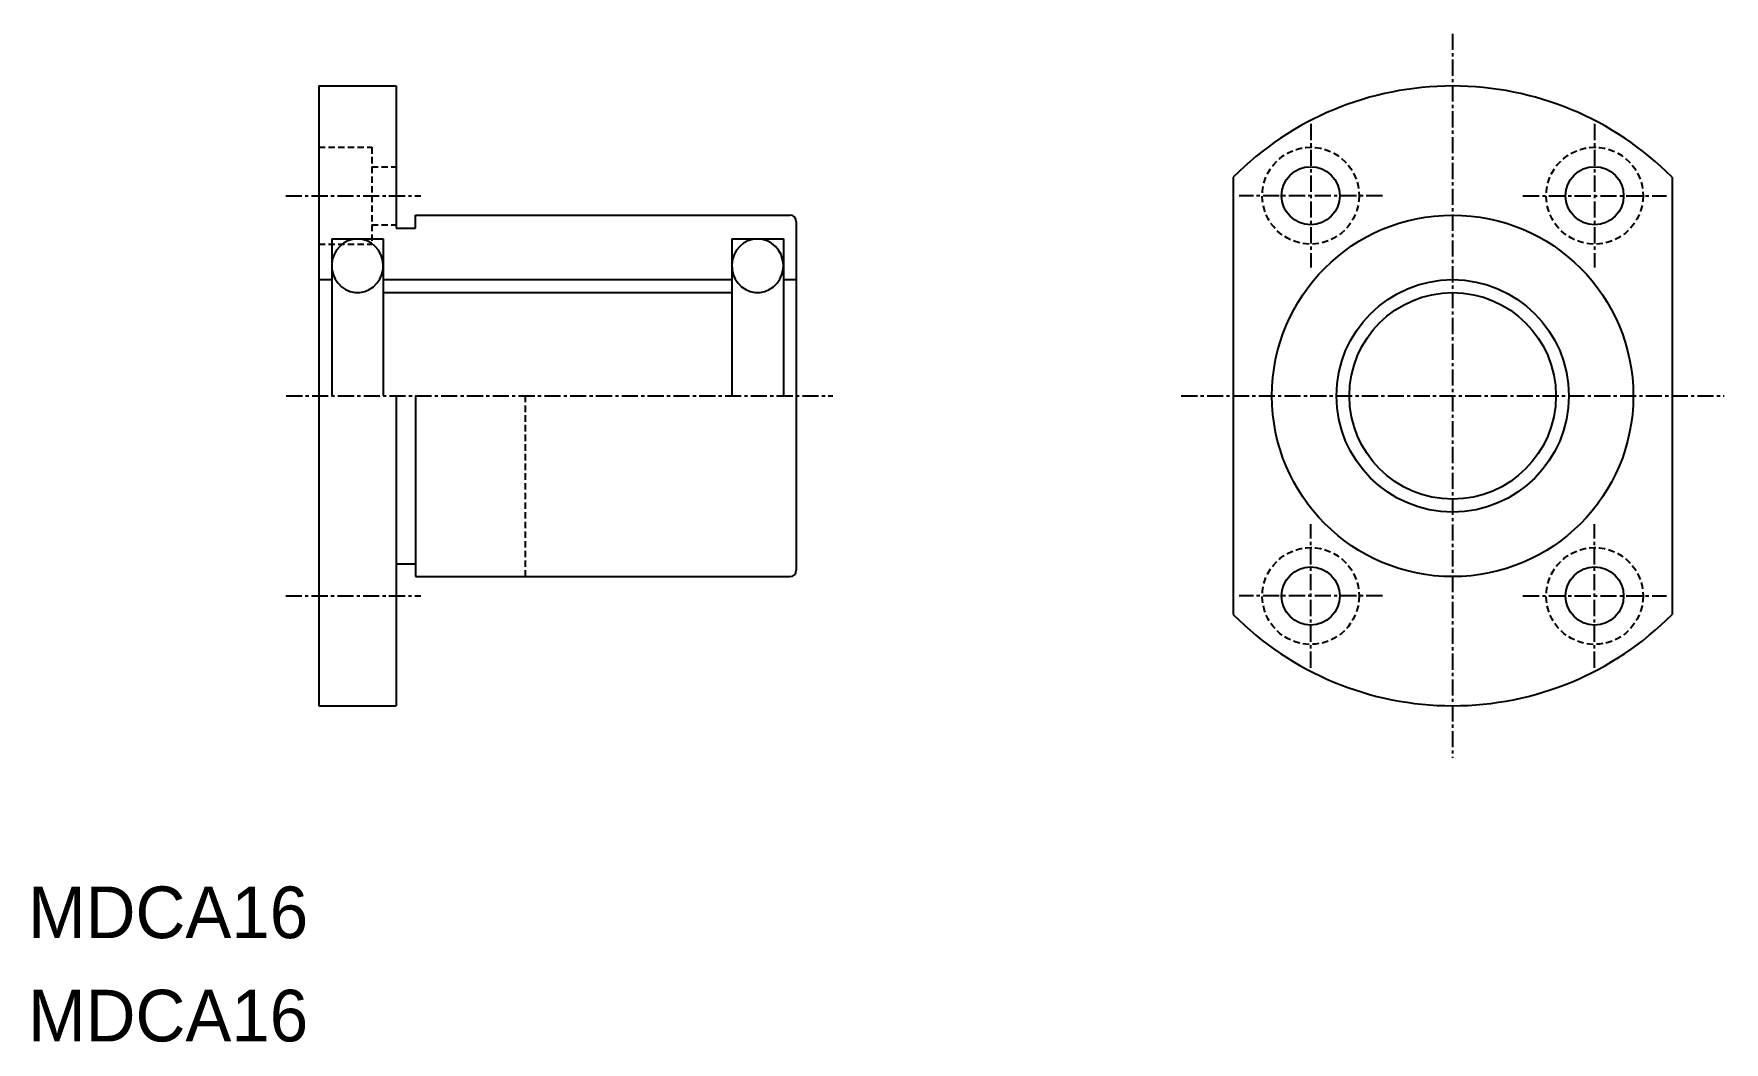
# Model space of a CAD drawing. Extents: x 10 to 141, y 10 to 88.
import ezdxf

# ---------------------------------------------------------------- set-up
doc = ezdxf.new("R2010")
doc.units = 0
doc.linetypes.add('CENTER', pattern=[2, 1.25, -0.25, 0.25, -0.25])
doc.linetypes.add('DASHED', pattern=[0.75, 0.5, -0.25])
doc.layers.get('0').update_dxf_attribs({"linetype": 'CONTINUOUS'})
doc.layers.add('CENTER', color=1, linetype='CENTER')

msp = doc.modelspace()

# ---------------------------------------------------------------- linework, layer by layer
at = {"color": 7, "linetype": 'CONTINUOUS'}
for p, q in [((32.52, 84), (32.52, 36)), ((32.52, 84), (38.52, 84)), ((38.52, 84), (38.52, 73)), ((103.38, 76.94), (103.38, 43.06)), ((137.38, 76.94), (137.38, 43.06)), ((40.02, 74), (69.02, 74)), ((40.02, 73), (40.02, 74)), ((69.52, 73.5), (69.52, 46.5)), ((33.52, 72.15), (33.52, 60)), ((33.52, 72.15), (37.52, 72.15)), ((37.52, 72.15), (37.52, 60)), ((38.52, 73), (40.02, 73)), ((64.52, 72.15), (64.52, 60)), ((64.52, 72.15), (68.52, 72.15)), ((68.52, 72.15), (68.52, 60)), ((32.52, 69), (33.52, 69)), ((33.52, 69.11), (33.52, 69.11)), ((37.52, 69), (64.52, 69)), ((68.52, 69), (69.52, 69)), ((37.52, 68), (64.52, 68)), ((33.52, 66.07), (33.52, 66.07)), ((38.52, 60), (38.52, 36)), ((40.02, 60), (40.02, 46)), ((38.52, 47), (40.02, 47)), ((40.02, 46), (69.02, 46)), ((32.52, 36), (38.52, 36))]:
    msp.add_line(p, q, dxfattribs=at)
at = {"color": 3, "linetype": 'DASHED'}
for p, q in [((32.52, 79.25), (36.62, 79.25)), ((36.62, 79.25), (36.62, 71.75)), ((36.62, 77.75), (38.52, 77.75)), ((36.62, 73.25), (38.52, 73.25)), ((32.52, 71.75), (36.62, 71.75)), ((48.52, 60), (48.52, 46))]:
    msp.add_line(p, q, dxfattribs=at)
at = {"color": 7, "linetype": 'CONTINUOUS', "flags": 128}
for points in [[(35.52, 72.15), (35.14, 72.11), (34.77, 72), (34.44, 71.82), (34.14, 71.58), (33.89, 71.28), (33.7, 70.94), (33.57, 70.56), (33.52, 70.17), (33.54, 69.78), (33.63, 69.4), (33.79, 69.04), (34.01, 68.72), (34.28, 68.44), (34.6, 68.23), (34.95, 68.08), (35.33, 68.01), (35.71, 68.01), (36.08, 68.08), (36.43, 68.23), (36.75, 68.44), (37.03, 68.72), (37.25, 69.04), (37.41, 69.4), (37.5, 69.78), (37.52, 70.17), (37.46, 70.56), (37.34, 70.94), (37.15, 71.28), (36.9, 71.58), (36.6, 71.82), (36.26, 72), (35.9, 72.11)], [(66.52, 72.15), (66.14, 72.11), (65.77, 72), (65.44, 71.82), (65.14, 71.58), (64.89, 71.28), (64.7, 70.94), (64.57, 70.56), (64.52, 70.17), (64.54, 69.78), (64.63, 69.4), (64.79, 69.04), (65.01, 68.72), (65.28, 68.44), (65.6, 68.23), (65.95, 68.08), (66.33, 68.01), (66.71, 68.01), (67.08, 68.08), (67.43, 68.23), (67.75, 68.44), (68.03, 68.72), (68.25, 69.04), (68.41, 69.4), (68.5, 69.78), (68.52, 70.17), (68.46, 70.56), (68.34, 70.94), (68.15, 71.28), (67.9, 71.58), (67.6, 71.82), (67.26, 72), (66.9, 72.11)]]:
    msp.add_lwpolyline(points, close=True, dxfattribs=at)
at = {"color": 3, "linetype": 'DASHED'}
for centre in [(109.38, 75.5), (131.38, 75.5), (109.38, 44.5), (131.38, 44.5)]:
    msp.add_circle(centre, 3.75, dxfattribs=at)
at = {"color": 7, "linetype": 'CONTINUOUS'}
for centre, radius in [((109.38, 75.5), 2.25), ((131.38, 75.5), 2.25), ((120.38, 60), 14), ((120.38, 60), 9), ((120.38, 60), 8), ((109.38, 44.5), 2.25), ((131.38, 44.5), 2.25)]:
    msp.add_circle(centre, radius, dxfattribs=at)
for centre, radius, start, end in [((120.38, 60), 24, 44.9005, 135.0995), ((69.02, 73.5), 0.5, 360, 90), ((69.02, 46.5), 0.5, 270, 0), ((120.38, 60), 24, 224.9005, 315.0995)]:
    msp.add_arc(centre, radius, start, end, dxfattribs=at)
at = {"layer": 'CENTER', "color": 1, "linetype": 'CENTER'}
for p, q in [((120.38, 88.04), (120.38, 31.96)), ((109.38, 81.06), (109.38, 69.94)), ((131.38, 81.06), (131.38, 69.94)), ((29.96, 75.5), (40.42, 75.5)), ((114.94, 75.5), (103.83, 75.5)), ((125.83, 75.5), (136.94, 75.5)), ((30, 60), (72.35, 60)), ((99.35, 60), (141.42, 60)), ((109.38, 38.94), (109.38, 50.06)), ((131.38, 38.94), (131.38, 50.06)), ((29.96, 44.5), (40.42, 44.5)), ((114.94, 44.5), (103.83, 44.5)), ((125.83, 44.5), (136.94, 44.5))]:
    msp.add_line(p, q, dxfattribs=at)

# ---------------------------------------------------------------- texts
at = {"color": 7, "linetype": 'CONTINUOUS'}
for p in [(10, 18), (10, 10)]:
    msp.add_text('MDCA16', height=4, dxfattribs=at).set_placement(p)

doc.saveas('drawing.dxf')
